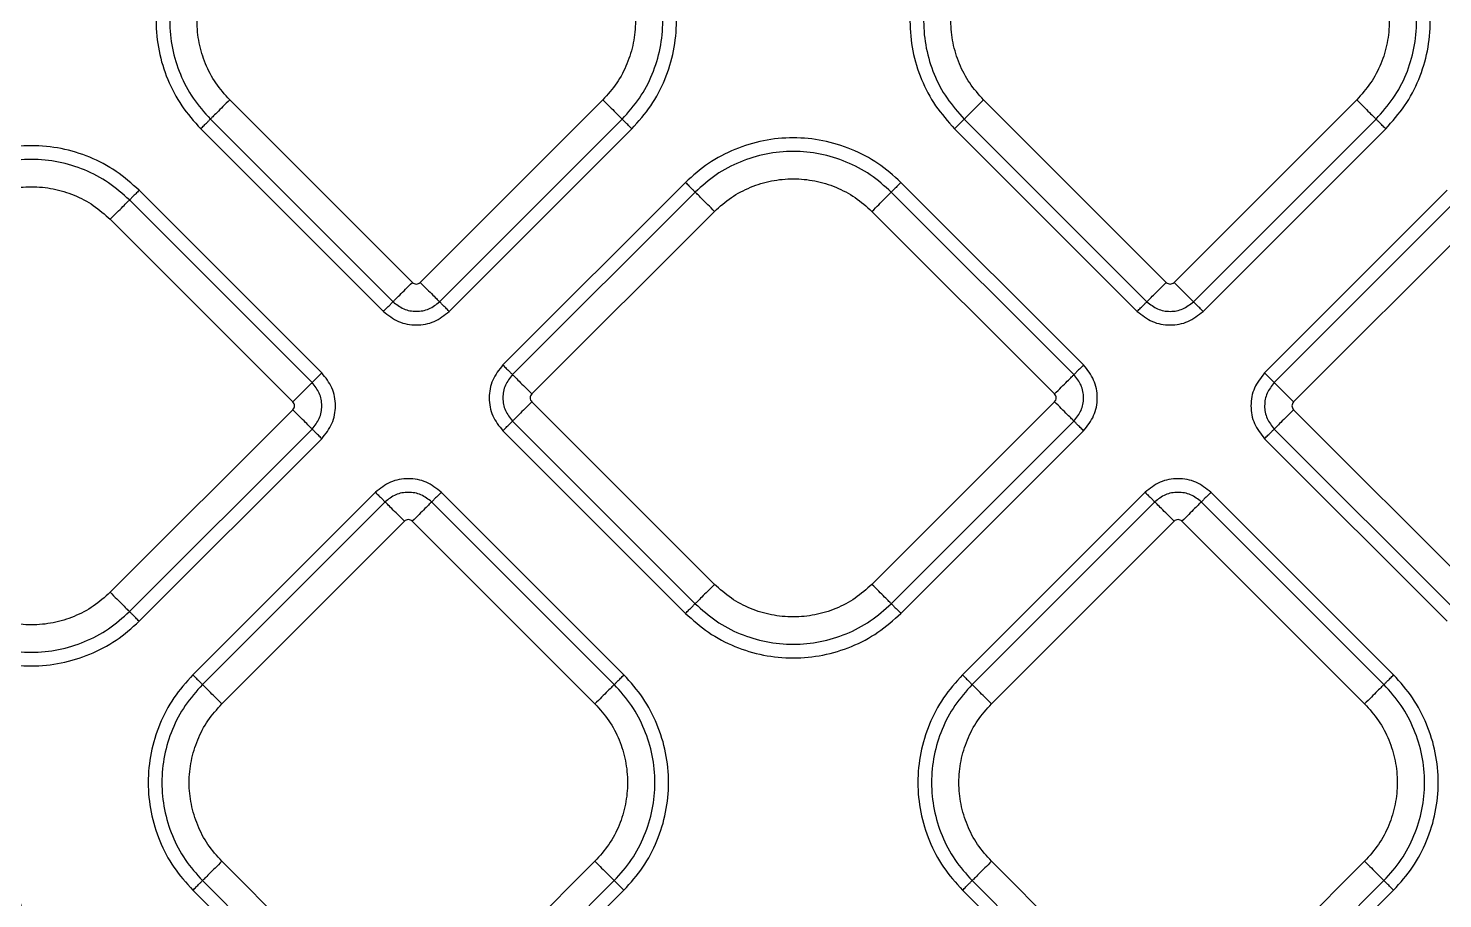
# Model space of a CAD drawing. Extents: x 943 to 1030, y 781 to 934.
# Drawn here: x 981.27 to 986.37, y 835.54 to 838.68 of the extents above; entities that cross this region are included whole.
import ezdxf

# ---------------------------------------------------------------- set-up
doc = ezdxf.new("R2010")
doc.units = 0
doc.header["$MEASUREMENT"] = 0
doc.layers.add('1', color=4, linetype='Continuous')

# ---------------------------------------------------------------- blocks, each defined once
blk = doc.blocks.new('AIRA')
at = {"layer": '1', "color": 3, "linetype": 'Continuous', "lineweight": 25}
for p, q in [((39.474, 34.6015), (38.8152, 35.2603)), ((40.1611, 35.2603), (39.5023, 34.6015)), ((42.1935, 34.6014), (41.5347, 35.2603)), ((42.8806, 35.2603), (42.2218, 34.6014)), ((38.7106, 35.1557), (39.3694, 34.4969)), ((38.7455, 35.1906), (39.4043, 34.5317)), ((39.572, 34.5317), (40.2308, 35.1906)), ((39.6069, 34.4969), (40.2657, 35.1557)), ((41.4649, 35.1905), (42.1238, 34.5317)), ((42.2915, 34.5317), (42.9503, 35.1905)), ((41.4301, 35.1557), (42.0889, 34.4968)), ((42.3264, 34.4968), (42.9852, 35.1557)), ((40.4593, 34.9622), (39.8004, 34.3033)), ((41.8954, 34.3033), (41.2366, 34.9622)), ((39.1474, 34.2748), (38.4885, 34.9337)), ((40.4941, 34.9273), (39.8353, 34.2685)), ((41.8605, 34.2685), (41.2017, 34.9273)), ((43.2072, 34.9337), (42.5484, 34.2748)), ((39.1125, 34.24), (38.4537, 34.8988)), ((39.905, 34.1987), (40.5638, 34.8576)), ((41.132, 34.8576), (41.7908, 34.1987)), ((43.2421, 34.8988), (42.5833, 34.24)), ((38.3839, 34.8291), (39.0428, 34.1702)), ((42.653, 34.1702), (43.3118, 34.8291)), ((39.0428, 34.142), (38.3839, 33.4831)), ((40.5638, 33.5116), (39.905, 34.1705)), ((41.7908, 34.1705), (41.132, 33.5116)), ((43.3118, 33.4831), (42.653, 34.142)), ((39.8353, 34.1007), (40.4941, 33.4419)), ((41.2017, 33.4419), (41.8605, 34.1007)), ((38.4537, 33.4134), (39.1125, 34.0722)), ((38.4885, 33.3785), (39.1474, 34.0374)), ((39.8004, 34.0659), (40.4593, 33.407)), ((41.2366, 33.407), (41.8954, 34.0659)), ((42.5484, 34.0374), (43.2072, 33.3785)), ((42.5833, 34.0722), (43.2421, 33.4134)), ((39.3409, 33.8438), (38.6821, 33.185)), ((40.2372, 33.185), (39.5784, 33.8438)), ((42.1174, 33.8438), (41.4586, 33.185)), ((43.0137, 33.185), (42.3549, 33.8438)), ((39.3758, 33.809), (38.7169, 33.1501)), ((40.2023, 33.1501), (39.5435, 33.809)), ((42.1523, 33.809), (41.4935, 33.1502)), ((42.9788, 33.1502), (42.32, 33.809)), ((38.7867, 33.0804), (39.4455, 33.7392)), ((39.4738, 33.7392), (40.1326, 33.0804)), ((41.5632, 33.0804), (42.222, 33.7393)), ((42.2503, 33.7393), (42.9091, 33.0804)), ((39.4455, 31.8534), (38.7867, 32.5123)), ((40.1326, 32.5123), (39.4738, 31.8534)), ((42.222, 31.8535), (41.5632, 32.5123)), ((42.9091, 32.5123), (42.2503, 31.8535)), ((38.6821, 32.4077), (39.3409, 31.7488)), ((38.7169, 32.4425), (39.3758, 31.7837)), ((39.5435, 31.7837), (40.2023, 32.4425)), ((39.5784, 31.7488), (40.2372, 32.4077)), ((41.4586, 32.4077), (42.1174, 31.7489)), ((41.4935, 32.4426), (42.1523, 31.7837)), ((42.32, 31.7837), (42.9788, 32.4426)), ((42.3549, 31.7489), (43.0137, 32.4077))]:
    blk.add_line(p, q, dxfattribs=at)
for points in [[(38.7106, 35.933), (38.6866, 35.9061), (38.6386, 35.8524), (38.5884, 35.7559), (38.5566, 35.6523), (38.5461, 35.5444), (38.5566, 35.4364), (38.5884, 35.3329), (38.6386, 35.2364), (38.6866, 35.1826), (38.7106, 35.1557)], [(40.2657, 35.1557), (40.2897, 35.1826), (40.3377, 35.2364), (40.3879, 35.3329), (40.4197, 35.4364), (40.4302, 35.5444), (40.4197, 35.6523), (40.3879, 35.7559), (40.3377, 35.8524), (40.2897, 35.9061), (40.2657, 35.933)], [(41.4301, 35.933), (41.4061, 35.9061), (41.3581, 35.8523), (41.3078, 35.7558), (41.2761, 35.6523), (41.2656, 35.5443), (41.2761, 35.4364), (41.3078, 35.3328), (41.3581, 35.2363), (41.4061, 35.1826), (41.4301, 35.1557)], [(42.9852, 35.1557), (43.0092, 35.1826), (43.0572, 35.2363), (43.1074, 35.3328), (43.1391, 35.4364), (43.1497, 35.5443), (43.1391, 35.6523), (43.1074, 35.7558), (43.0572, 35.8523), (43.0092, 35.9061), (42.9852, 35.933)], [(38.7455, 35.8982), (38.7236, 35.8737), (38.6799, 35.8247), (38.6342, 35.7369), (38.6053, 35.6426), (38.5957, 35.5444), (38.6053, 35.4461), (38.6342, 35.3518), (38.6799, 35.264), (38.7236, 35.215), (38.7455, 35.1906)], [(40.2308, 35.1906), (40.2527, 35.215), (40.2964, 35.264), (40.3421, 35.3518), (40.371, 35.4461), (40.3806, 35.5444), (40.371, 35.6426), (40.3421, 35.7369), (40.2964, 35.8247), (40.2527, 35.8737), (40.2308, 35.8982)], [(41.4649, 35.8981), (41.4431, 35.8736), (41.3994, 35.8247), (41.3537, 35.7369), (41.3248, 35.6426), (41.3152, 35.5443), (41.3248, 35.4461), (41.3537, 35.3518), (41.3994, 35.264), (41.4431, 35.215), (41.4649, 35.1905)], [(42.9503, 35.1905), (42.9722, 35.215), (43.0159, 35.264), (43.0616, 35.3518), (43.0905, 35.4461), (43.1001, 35.5443), (43.0905, 35.6426), (43.0616, 35.7369), (43.0159, 35.8247), (42.9722, 35.8736), (42.9503, 35.8981)], [(38.8152, 35.2603), (38.7976, 35.2799), (38.7626, 35.3192), (38.7258, 35.3898), (38.7027, 35.4655), (38.6949, 35.5444), (38.7027, 35.6233), (38.7258, 35.699), (38.7626, 35.7695), (38.7976, 35.8088), (38.8152, 35.8284)], [(40.1611, 35.8284), (40.1787, 35.8088), (40.2137, 35.7695), (40.2505, 35.699), (40.2736, 35.6233), (40.2814, 35.5444), (40.2736, 35.4655), (40.2505, 35.3898), (40.2137, 35.3192), (40.1787, 35.2799), (40.1611, 35.2603)], [(41.5347, 35.2603), (41.5171, 35.2799), (41.4821, 35.3192), (41.4453, 35.3897), (41.4221, 35.4654), (41.4144, 35.5443), (41.4221, 35.6232), (41.4453, 35.6989), (41.4821, 35.7695), (41.5171, 35.8087), (41.5347, 35.8284)], [(42.8806, 35.8284), (42.8981, 35.8087), (42.9332, 35.7695), (42.97, 35.6989), (42.9931, 35.6232), (43.0008, 35.5443), (42.9931, 35.4654), (42.97, 35.3897), (42.9332, 35.3192), (42.8981, 35.2799), (42.8806, 35.2603)], [(38.8152, 35.2603), (38.8069, 35.252), (38.7903, 35.2355), (38.7687, 35.2138), (38.7521, 35.1972), (38.7477, 35.1928), (38.7455, 35.1906)], [(40.1611, 35.2603), (40.1694, 35.252), (40.186, 35.2355), (40.2076, 35.2138), (40.2242, 35.1972), (40.2286, 35.1928), (40.2308, 35.1906)], [(41.5347, 35.2603), (41.5264, 35.252), (41.5098, 35.2354), (41.4882, 35.2138), (41.4716, 35.1972), (41.4672, 35.1928), (41.4649, 35.1905)], [(42.8806, 35.2603), (42.8889, 35.252), (42.9054, 35.2354), (42.9271, 35.2138), (42.9437, 35.1972), (42.9481, 35.1928), (42.9503, 35.1905)], [(38.7106, 35.1557), (38.7147, 35.1599), (38.723, 35.1681), (38.7338, 35.179), (38.7421, 35.1873), (38.7443, 35.1895), (38.7455, 35.1906)], [(40.2657, 35.1557), (40.2616, 35.1599), (40.2533, 35.1681), (40.2425, 35.179), (40.2342, 35.1873), (40.232, 35.1895), (40.2308, 35.1906)], [(41.4301, 35.1557), (41.4342, 35.1598), (41.4425, 35.1681), (41.4533, 35.1789), (41.4616, 35.1872), (41.4638, 35.1894), (41.4649, 35.1905)], [(42.9852, 35.1557), (42.9811, 35.1598), (42.9728, 35.1681), (42.962, 35.1789), (42.9537, 35.1872), (42.9514, 35.1894), (42.9503, 35.1905)], [(41.2366, 34.9622), (41.2097, 34.9862), (41.1559, 35.0341), (41.0594, 35.0844), (40.9559, 35.1161), (40.8479, 35.1267), (40.7399, 35.1161), (40.6364, 35.0844), (40.5399, 35.0341), (40.4861, 34.9862), (40.4593, 34.9622)], [(38.4885, 34.9337), (38.4616, 34.9576), (38.4079, 35.0056), (38.3114, 35.0559), (38.2078, 35.0876), (38.0999, 35.0982), (37.9919, 35.0876), (37.8884, 35.0559), (37.7919, 35.0056), (37.7381, 34.9576), (37.7112, 34.9337)], [(41.2017, 34.9273), (41.1772, 34.9491), (41.1283, 34.9928), (41.0404, 35.0386), (40.9462, 35.0674), (40.8479, 35.077), (40.7496, 35.0674), (40.6554, 35.0386), (40.5675, 34.9928), (40.5186, 34.9491), (40.4941, 34.9273)], [(38.4537, 34.8988), (38.4292, 34.9206), (38.3802, 34.9643), (38.2924, 35.0101), (38.1982, 35.0389), (38.0999, 35.0485), (38.0016, 35.0389), (37.9073, 35.0101), (37.8195, 34.9643), (37.7706, 34.9206), (37.7461, 34.8988)], [(40.4593, 34.9622), (40.4634, 34.958), (40.4717, 34.9497), (40.4825, 34.9389), (40.4908, 34.9306), (40.493, 34.9284), (40.4941, 34.9273)], [(40.5638, 34.8576), (40.5835, 34.8751), (40.6228, 34.9102), (40.6933, 34.9469), (40.769, 34.9701), (40.8479, 34.9778), (40.9268, 34.9701), (41.0025, 34.9469), (41.073, 34.9102), (41.1123, 34.8751), (41.132, 34.8576)], [(41.2366, 34.9622), (41.2324, 34.958), (41.2241, 34.9497), (41.2133, 34.9389), (41.205, 34.9306), (41.2028, 34.9284), (41.2017, 34.9273)], [(37.8158, 34.8291), (37.8355, 34.8466), (37.8748, 34.8817), (37.9453, 34.9184), (38.021, 34.9416), (38.0999, 34.9493), (38.1788, 34.9416), (38.2545, 34.9184), (38.325, 34.8817), (38.3643, 34.8466), (38.3839, 34.8291)], [(38.4885, 34.9337), (38.4844, 34.9295), (38.4761, 34.9212), (38.4653, 34.9104), (38.457, 34.9021), (38.4548, 34.8999), (38.4537, 34.8988)], [(40.5638, 34.8576), (40.5556, 34.8659), (40.539, 34.8824), (40.5174, 34.9041), (40.5008, 34.9207), (40.4963, 34.9251), (40.4941, 34.9273)], [(41.132, 34.8576), (41.1403, 34.8659), (41.1568, 34.8824), (41.1785, 34.9041), (41.1951, 34.9207), (41.1995, 34.9251), (41.2017, 34.9273)], [(38.3839, 34.8291), (38.3922, 34.8373), (38.4088, 34.8539), (38.4304, 34.8756), (38.447, 34.8922), (38.4515, 34.8966), (38.4537, 34.8988)], [(39.4043, 34.5317), (39.4065, 34.534), (39.4109, 34.5384), (39.4275, 34.555), (39.4492, 34.5766), (39.4657, 34.5932), (39.474, 34.6015)], [(39.5023, 34.6015), (39.5106, 34.5932), (39.5271, 34.5766), (39.5488, 34.555), (39.5654, 34.5384), (39.5698, 34.534), (39.572, 34.5317)], [(42.1238, 34.5317), (42.126, 34.5339), (42.1304, 34.5383), (42.147, 34.5549), (42.1687, 34.5766), (42.1852, 34.5932), (42.1935, 34.6014)], [(42.2218, 34.6014), (42.2301, 34.5932), (42.2466, 34.5766), (42.2683, 34.5549), (42.2849, 34.5383), (42.2893, 34.5339), (42.2915, 34.5317)], [(39.3694, 34.4969), (39.3736, 34.501), (39.3818, 34.5093), (39.3927, 34.5201), (39.401, 34.5284), (39.4032, 34.5306), (39.4043, 34.5317)], [(39.6069, 34.4969), (39.6027, 34.501), (39.5945, 34.5093), (39.5836, 34.5201), (39.5753, 34.5284), (39.5731, 34.5306), (39.572, 34.5317)], [(42.0889, 34.4968), (42.0931, 34.501), (42.1013, 34.5093), (42.1122, 34.5201), (42.1205, 34.5284), (42.1227, 34.5306), (42.1238, 34.5317)], [(42.3264, 34.4968), (42.3222, 34.501), (42.3139, 34.5093), (42.3031, 34.5201), (42.2948, 34.5284), (42.2926, 34.5306), (42.2915, 34.5317)], [(39.8004, 34.3033), (39.8046, 34.2992), (39.8128, 34.2909), (39.8237, 34.2801), (39.832, 34.2718), (39.8342, 34.2696), (39.8353, 34.2685)], [(41.8954, 34.3033), (41.8913, 34.2992), (41.883, 34.2909), (41.8721, 34.2801), (41.8639, 34.2718), (41.8616, 34.2696), (41.8605, 34.2685)], [(39.0428, 34.1702), (39.0511, 34.1785), (39.0676, 34.1951), (39.0893, 34.2167), (39.1059, 34.2333), (39.1103, 34.2377), (39.1125, 34.24)], [(39.1125, 34.24), (39.1136, 34.2411), (39.1158, 34.2433), (39.1241, 34.2516), (39.1349, 34.2624), (39.1432, 34.2707), (39.1474, 34.2748)], [(39.8353, 34.2685), (39.8375, 34.2663), (39.8419, 34.2618), (39.8585, 34.2452), (39.8802, 34.2236), (39.8967, 34.207), (39.905, 34.1987)], [(41.7908, 34.1987), (41.7991, 34.207), (41.8156, 34.2236), (41.8373, 34.2452), (41.8539, 34.2618), (41.8583, 34.2663), (41.8605, 34.2685)], [(42.5484, 34.2748), (42.5525, 34.2707), (42.5608, 34.2624), (42.5716, 34.2516), (42.5799, 34.2433), (42.5821, 34.2411), (42.5833, 34.24)], [(42.5833, 34.24), (42.5855, 34.2377), (42.5899, 34.2333), (42.6065, 34.2167), (42.6281, 34.1951), (42.6447, 34.1785), (42.653, 34.1702)], [(33.1846, 31.6708), (33.1887, 31.5623), (33.1969, 31.3454), (33.2629, 31.0255), (33.3671, 30.7166), (33.5115, 30.4241), (33.6927, 30.1529), (33.9077, 29.9077), (34.1529, 29.6927), (34.4241, 29.5115), (34.7166, 29.3672), (35.0255, 29.2624), (35.3454, 29.1988), (35.6708, 29.1774), (35.9962, 29.1988), (36.3161, 29.2624), (36.625, 29.3672), (36.9175, 29.5115), (37.1887, 29.6927), (37.4339, 29.9077), (37.6489, 30.1529), (37.8301, 30.4241), (37.9744, 30.7166), (38.0792, 31.0255), (38.1428, 31.3454), (38.1642, 31.6708), (38.1428, 31.9962), (38.0792, 32.3161), (37.9744, 32.625), (37.8301, 32.9175), (37.6489, 33.1887), (37.4339, 33.4339), (37.1887, 33.6489), (36.9175, 33.8301), (36.625, 33.9744), (36.3161, 34.0792), (35.9962, 34.1428), (35.6708, 34.1642), (35.3454, 34.1428), (35.0255, 34.0792), (34.7166, 33.9744), (34.4241, 33.8301), (34.1529, 33.6489), (33.9077, 33.4339), (33.6927, 33.1887), (33.5115, 32.9175), (33.3671, 32.625), (33.2629, 32.3161), (33.1969, 31.9962), (33.1887, 31.7793), (33.1846, 31.6708)], [(39.1125, 34.0722), (39.1103, 34.0744), (39.1059, 34.0789), (39.0893, 34.0955), (39.0676, 34.1171), (39.0511, 34.1337), (39.0428, 34.142)], [(39.905, 34.1705), (39.8967, 34.1622), (39.8802, 34.1456), (39.8585, 34.124), (39.8419, 34.1074), (39.8375, 34.103), (39.8353, 34.1007)], [(41.8605, 34.1007), (41.8583, 34.103), (41.8539, 34.1074), (41.8373, 34.124), (41.8156, 34.1456), (41.7991, 34.1622), (41.7908, 34.1705)], [(42.653, 34.142), (42.6447, 34.1337), (42.6281, 34.1171), (42.6065, 34.0955), (42.5899, 34.0789), (42.5855, 34.0744), (42.5833, 34.0722)], [(39.8004, 34.0659), (39.8046, 34.07), (39.8128, 34.0783), (39.8237, 34.0891), (39.832, 34.0974), (39.8342, 34.0996), (39.8353, 34.1007)], [(41.8954, 34.0659), (41.8913, 34.07), (41.883, 34.0783), (41.8721, 34.0891), (41.8639, 34.0974), (41.8616, 34.0996), (41.8605, 34.1007)], [(39.1474, 34.0374), (39.1432, 34.0415), (39.1349, 34.0498), (39.1241, 34.0606), (39.1158, 34.0689), (39.1136, 34.0711), (39.1125, 34.0722)], [(42.5484, 34.0374), (42.5525, 34.0415), (42.5608, 34.0498), (42.5716, 34.0606), (42.5799, 34.0689), (42.5821, 34.0711), (42.5833, 34.0722)], [(39.3409, 33.8438), (39.3451, 33.8397), (39.3533, 33.8314), (39.3642, 33.8206), (39.3725, 33.8123), (39.3747, 33.8101), (39.3758, 33.809)], [(39.5784, 33.8438), (39.5742, 33.8397), (39.5659, 33.8314), (39.5551, 33.8206), (39.5468, 33.8123), (39.5446, 33.8101), (39.5435, 33.809)], [(42.1174, 33.8438), (42.1216, 33.8397), (42.1298, 33.8314), (42.1407, 33.8206), (42.149, 33.8123), (42.1512, 33.8101), (42.1523, 33.809)], [(42.3549, 33.8438), (42.3507, 33.8397), (42.3425, 33.8314), (42.3316, 33.8206), (42.3233, 33.8123), (42.3211, 33.8101), (42.32, 33.809)], [(39.4455, 33.7392), (39.4372, 33.7475), (39.4207, 33.7641), (39.399, 33.7857), (39.3824, 33.8023), (39.378, 33.8067), (39.3758, 33.809)], [(39.5435, 33.809), (39.5413, 33.8067), (39.5369, 33.8023), (39.5203, 33.7857), (39.4986, 33.7641), (39.4821, 33.7475), (39.4738, 33.7392)], [(42.222, 33.7393), (42.2137, 33.7475), (42.1972, 33.7641), (42.1755, 33.7858), (42.1589, 33.8023), (42.1545, 33.8068), (42.1523, 33.809)], [(42.32, 33.809), (42.3178, 33.8068), (42.3134, 33.8023), (42.2968, 33.7858), (42.2751, 33.7641), (42.2586, 33.7475), (42.2503, 33.7393)], [(38.3839, 33.4831), (38.3643, 33.4656), (38.325, 33.4305), (38.2545, 33.3938), (38.1788, 33.3706), (38.0999, 33.3629), (38.021, 33.3706), (37.9453, 33.3938), (37.8748, 33.4305), (37.8355, 33.4656), (37.8158, 33.4831)], [(38.3839, 33.4831), (38.3922, 33.4748), (38.4088, 33.4583), (38.4304, 33.4366), (38.447, 33.42), (38.4515, 33.4156), (38.4537, 33.4134)], [(40.5638, 33.5116), (40.5556, 33.5034), (40.539, 33.4868), (40.5174, 33.4651), (40.5008, 33.4485), (40.4963, 33.4441), (40.4941, 33.4419)], [(41.132, 33.5116), (41.1123, 33.4941), (41.073, 33.459), (41.0025, 33.4223), (40.9268, 33.3991), (40.8479, 33.3914), (40.769, 33.3991), (40.6933, 33.4223), (40.6228, 33.459), (40.5835, 33.4941), (40.5638, 33.5116)], [(41.2017, 33.4419), (41.1995, 33.4441), (41.1951, 33.4485), (41.1785, 33.4651), (41.1568, 33.4868), (41.1403, 33.5034), (41.132, 33.5116)], [(40.4593, 33.407), (40.4634, 33.4112), (40.4717, 33.4195), (40.4825, 33.4303), (40.4908, 33.4386), (40.493, 33.4408), (40.4941, 33.4419)], [(40.4941, 33.4419), (40.5186, 33.4201), (40.5675, 33.3764), (40.6554, 33.3306), (40.7496, 33.3018), (40.8479, 33.2922), (40.9462, 33.3018), (41.0404, 33.3306), (41.1283, 33.3764), (41.1772, 33.4201), (41.2017, 33.4419)], [(41.2017, 33.4419), (41.2028, 33.4408), (41.205, 33.4386), (41.2133, 33.4303), (41.2241, 33.4195), (41.2324, 33.4112), (41.2366, 33.407)], [(37.7112, 33.3785), (37.7381, 33.3545), (37.7919, 33.3066), (37.8884, 33.2563), (37.9919, 33.2246), (38.0999, 33.214), (38.2078, 33.2246), (38.3114, 33.2563), (38.4079, 33.3066), (38.4616, 33.3545), (38.4885, 33.3785)], [(37.7461, 33.4134), (37.7706, 33.3916), (37.8195, 33.3479), (37.9073, 33.3021), (38.0016, 33.2733), (38.0999, 33.2637), (38.1982, 33.2733), (38.2924, 33.3021), (38.3802, 33.3479), (38.4292, 33.3916), (38.4537, 33.4134)], [(38.4885, 33.3785), (38.4844, 33.3827), (38.4761, 33.391), (38.4653, 33.4018), (38.457, 33.4101), (38.4548, 33.4123), (38.4537, 33.4134)], [(40.4593, 33.407), (40.4861, 33.3831), (40.5399, 33.3351), (40.6364, 33.2848), (40.7399, 33.2531), (40.8479, 33.2425), (40.9559, 33.2531), (41.0594, 33.2848), (41.1559, 33.3351), (41.2097, 33.3831), (41.2366, 33.407)], [(38.6821, 33.185), (38.6581, 33.1581), (38.6101, 33.1043), (38.5598, 33.0078), (38.5281, 32.9043), (38.5176, 32.7963), (38.5281, 32.6884), (38.5598, 32.5848), (38.6101, 32.4883), (38.6581, 32.4346), (38.6821, 32.4077)], [(38.6821, 33.185), (38.6862, 33.1808), (38.6945, 33.1726), (38.7053, 33.1617), (38.7136, 33.1534), (38.7158, 33.1512), (38.7169, 33.1501)], [(40.2023, 33.1501), (40.2034, 33.1512), (40.2057, 33.1534), (40.214, 33.1617), (40.2248, 33.1726), (40.2331, 33.1808), (40.2372, 33.185)], [(40.2372, 32.4077), (40.2612, 32.4346), (40.3092, 32.4883), (40.3594, 32.5848), (40.3911, 32.6884), (40.4017, 32.7963), (40.3911, 32.9043), (40.3594, 33.0078), (40.3092, 33.1043), (40.2612, 33.1581), (40.2372, 33.185)], [(41.4586, 33.185), (41.4346, 33.1581), (41.3866, 33.1044), (41.3364, 33.0079), (41.3046, 32.9043), (41.2941, 32.7964), (41.3046, 32.6884), (41.3364, 32.5849), (41.3866, 32.4884), (41.4346, 32.4346), (41.4586, 32.4077)], [(41.4586, 33.185), (41.4627, 33.1809), (41.471, 33.1726), (41.4818, 33.1618), (41.4901, 33.1535), (41.4923, 33.1513), (41.4935, 33.1502)], [(42.9788, 33.1502), (42.98, 33.1513), (42.9822, 33.1535), (42.9905, 33.1618), (43.0013, 33.1726), (43.0096, 33.1809), (43.0137, 33.185)], [(43.0137, 32.4077), (43.0377, 32.4346), (43.0857, 32.4884), (43.1359, 32.5849), (43.1677, 32.6884), (43.1782, 32.7964), (43.1677, 32.9043), (43.1359, 33.0079), (43.0857, 33.1044), (43.0377, 33.1581), (43.0137, 33.185)], [(38.7169, 33.1501), (38.6951, 33.1256), (38.6514, 33.0767), (38.6057, 32.9889), (38.5768, 32.8946), (38.5672, 32.7963), (38.5768, 32.6981), (38.6057, 32.6038), (38.6514, 32.516), (38.6951, 32.467), (38.7169, 32.4425)], [(38.7867, 33.0804), (38.7784, 33.0887), (38.7618, 33.1052), (38.7402, 33.1269), (38.7236, 33.1435), (38.7192, 33.1479), (38.7169, 33.1501)], [(40.2023, 33.1501), (40.2001, 33.1479), (40.1957, 33.1435), (40.1791, 33.1269), (40.1574, 33.1052), (40.1409, 33.0887), (40.1326, 33.0804)], [(40.2023, 32.4425), (40.2242, 32.467), (40.2679, 32.516), (40.3136, 32.6038), (40.3425, 32.6981), (40.3521, 32.7963), (40.3425, 32.8946), (40.3136, 32.9889), (40.2679, 33.0767), (40.2242, 33.1256), (40.2023, 33.1501)], [(41.4935, 33.1502), (41.4716, 33.1257), (41.4279, 33.0767), (41.3822, 32.9889), (41.3533, 32.8946), (41.3437, 32.7964), (41.3533, 32.6981), (41.3822, 32.6038), (41.4279, 32.516), (41.4716, 32.467), (41.4935, 32.4426)], [(41.5632, 33.0804), (41.5549, 33.0887), (41.5383, 33.1053), (41.5167, 33.1269), (41.5001, 33.1435), (41.4957, 33.1479), (41.4935, 33.1502)], [(42.9788, 33.1502), (42.9766, 33.1479), (42.9722, 33.1435), (42.9556, 33.1269), (42.934, 33.1053), (42.9174, 33.0887), (42.9091, 33.0804)], [(42.9788, 32.4426), (43.0007, 32.467), (43.0444, 32.516), (43.0901, 32.6038), (43.119, 32.6981), (43.1286, 32.7964), (43.119, 32.8946), (43.0901, 32.9889), (43.0444, 33.0767), (43.0007, 33.1257), (42.9788, 33.1502)], [(38.7867, 32.5123), (38.7691, 32.5319), (38.7341, 32.5712), (38.6973, 32.6417), (38.6741, 32.7174), (38.6664, 32.7963), (38.6741, 32.8752), (38.6973, 32.9509), (38.7341, 33.0215), (38.7691, 33.0607), (38.7867, 33.0804)], [(40.1326, 33.0804), (40.1501, 33.0607), (40.1852, 33.0215), (40.222, 32.9509), (40.2451, 32.8752), (40.2528, 32.7963), (40.2451, 32.7174), (40.222, 32.6417), (40.1852, 32.5712), (40.1501, 32.5319), (40.1326, 32.5123)], [(41.5632, 32.5123), (41.5456, 32.5319), (41.5106, 32.5712), (41.4738, 32.6418), (41.4507, 32.7175), (41.4429, 32.7964), (41.4507, 32.8753), (41.4738, 32.951), (41.5106, 33.0215), (41.5456, 33.0608), (41.5632, 33.0804)], [(42.9091, 33.0804), (42.9267, 33.0608), (42.9617, 33.0215), (42.9985, 32.951), (43.0216, 32.8753), (43.0294, 32.7964), (43.0216, 32.7175), (42.9985, 32.6418), (42.9617, 32.5712), (42.9267, 32.5319), (42.9091, 32.5123)], [(38.7867, 32.5123), (38.7784, 32.504), (38.7618, 32.4874), (38.7402, 32.4658), (38.7236, 32.4492), (38.7192, 32.4448), (38.7169, 32.4425)], [(40.1326, 32.5123), (40.1409, 32.504), (40.1574, 32.4874), (40.1791, 32.4658), (40.1957, 32.4492), (40.2001, 32.4448), (40.2023, 32.4425)], [(41.5632, 32.5123), (41.5549, 32.504), (41.5383, 32.4875), (41.5167, 32.4658), (41.5001, 32.4492), (41.4957, 32.4448), (41.4935, 32.4426)], [(42.9091, 32.5123), (42.9174, 32.504), (42.934, 32.4875), (42.9556, 32.4658), (42.9722, 32.4492), (42.9766, 32.4448), (42.9788, 32.4426)], [(38.6821, 32.4077), (38.6862, 32.4118), (38.6945, 32.4201), (38.7053, 32.4309), (38.7136, 32.4392), (38.7158, 32.4414), (38.7169, 32.4425)], [(40.2372, 32.4077), (40.2331, 32.4118), (40.2248, 32.4201), (40.214, 32.4309), (40.2057, 32.4392), (40.2034, 32.4414), (40.2023, 32.4425)], [(41.4586, 32.4077), (41.4627, 32.4119), (41.471, 32.4201), (41.4818, 32.431), (41.4901, 32.4393), (41.4923, 32.4415), (41.4935, 32.4426)], [(43.0137, 32.4077), (43.0096, 32.4119), (43.0013, 32.4201), (42.9905, 32.431), (42.9822, 32.4393), (42.98, 32.4415), (42.9788, 32.4426)]]:
    blk.add_open_spline(points, degree=3, dxfattribs=at)
for points, knots in [([(39.474, 34.6015), (39.4761, 34.5998), (39.4802, 34.5965), (39.4881, 34.5951), (39.4961, 34.5965), (39.5002, 34.5998), (39.5023, 34.6015)], [0, 0, 0, 0, 0.25001, 0.5, 0.74999, 1, 1, 1, 1]), ([(42.1935, 34.6014), (42.1956, 34.5998), (42.1997, 34.5965), (42.2076, 34.5951), (42.2156, 34.5965), (42.2197, 34.5998), (42.2218, 34.6014)], [0, 0, 0, 0, 0.25001, 0.5, 0.74999, 1, 1, 1, 1]), ([(39.3694, 34.4969), (39.3868, 34.4831), (39.4216, 34.4557), (39.4882, 34.4437), (39.5549, 34.4557), (39.5895, 34.4832), (39.6069, 34.4969)], [0, 0, 0, 0, 0.250225, 0.500436, 0.750211, 1, 1, 1, 1]), ([(39.4043, 34.5317), (39.4165, 34.5221), (39.4411, 34.5027), (39.4881, 34.4942), (39.5353, 34.5026), (39.5598, 34.522), (39.572, 34.5317)], [0, 0, 0, 0, 0.249635, 0.500178, 0.750078, 1, 1, 1, 1]), ([(42.0889, 34.4968), (42.1063, 34.4831), (42.141, 34.4556), (42.2077, 34.4437), (42.2744, 34.4557), (42.309, 34.4831), (42.3264, 34.4968)], [0, 0, 0, 0, 0.250225, 0.500436, 0.750211, 1, 1, 1, 1]), ([(42.1238, 34.5317), (42.136, 34.522), (42.1606, 34.5026), (42.2076, 34.4941), (42.2548, 34.5026), (42.2792, 34.522), (42.2915, 34.5317)], [0, 0, 0, 0, 0.249635, 0.500178, 0.750078, 1, 1, 1, 1]), ([(39.8004, 34.3033), (39.7867, 34.2859), (39.7592, 34.2512), (39.7473, 34.1845), (39.7592, 34.1179), (39.7867, 34.0832), (39.8004, 34.0659)], [0, 0, 0, 0, 0.250225, 0.500436, 0.750211, 1, 1, 1, 1]), ([(41.8954, 34.0659), (41.9091, 34.0833), (41.9366, 34.118), (41.9486, 34.1847), (41.9366, 34.2513), (41.9091, 34.286), (41.8954, 34.3033)], [0, 0, 0, 0, 0.250225, 0.500436, 0.750211, 1, 1, 1, 1]), ([(39.1125, 34.0722), (39.1222, 34.0845), (39.1416, 34.109), (39.1501, 34.1561), (39.1416, 34.2032), (39.1222, 34.2277), (39.1125, 34.24)], [0, 0, 0, 0, 0.249635, 0.500178, 0.750078, 1, 1, 1, 1]), ([(39.1474, 34.0374), (39.1611, 34.0547), (39.1886, 34.0895), (39.2005, 34.1562), (39.1885, 34.2228), (39.1611, 34.2575), (39.1474, 34.2748)], [0, 0, 0, 0, 0.2502254, 0.5004363, 0.7502109, 1, 1, 1, 1]), ([(39.8353, 34.2685), (39.8256, 34.2562), (39.8062, 34.2317), (39.7977, 34.1846), (39.8062, 34.1375), (39.8256, 34.113), (39.8353, 34.1007)], [0, 0, 0, 0, 0.249635, 0.500178, 0.750078, 1, 1, 1, 1]), ([(41.8605, 34.1007), (41.8702, 34.113), (41.8896, 34.1375), (41.8981, 34.1846), (41.8896, 34.2317), (41.8702, 34.2562), (41.8605, 34.2685)], [0, 0, 0, 0, 0.249635, 0.500178, 0.750078, 1, 1, 1, 1]), ([(42.5484, 34.2748), (42.5347, 34.2574), (42.5072, 34.2227), (42.4952, 34.156), (42.5072, 34.0894), (42.5347, 34.0547), (42.5484, 34.0374)], [0, 0, 0, 0, 0.250225, 0.500436, 0.750211, 1, 1, 1, 1]), ([(42.5833, 34.24), (42.5736, 34.2277), (42.5542, 34.2032), (42.5457, 34.1561), (42.5541, 34.109), (42.5735, 34.0845), (42.5833, 34.0722)], [0, 0, 0, 0, 0.2496354, 0.5001783, 0.7500779, 1, 1, 1, 1]), ([(39.905, 34.1987), (39.9034, 34.1967), (39.9001, 34.1925), (39.8987, 34.1846), (39.9001, 34.1767), (39.9034, 34.1725), (39.905, 34.1705)], [0, 0, 0, 0, 0.25001, 0.5, 0.74999, 1, 1, 1, 1]), ([(41.7908, 34.1705), (41.7925, 34.1725), (41.7957, 34.1767), (41.7971, 34.1846), (41.7957, 34.1925), (41.7925, 34.1967), (41.7908, 34.1987)], [0, 0, 0, 0, 0.25001, 0.5, 0.74999, 1, 1, 1, 1]), ([(39.0428, 34.142), (39.0444, 34.144), (39.0477, 34.1481), (39.0491, 34.1561), (39.0477, 34.164), (39.0444, 34.1682), (39.0428, 34.1702)], [0, 0, 0, 0, 0.25001, 0.5, 0.74999, 1, 1, 1, 1]), ([(42.653, 34.1702), (42.6513, 34.1682), (42.6481, 34.164), (42.6467, 34.1561), (42.6481, 34.1481), (42.6513, 34.144), (42.653, 34.142)], [0, 0, 0, 0, 0.25001, 0.5, 0.74999, 1, 1, 1, 1]), ([(39.5784, 33.8438), (39.561, 33.8576), (39.5262, 33.885), (39.4596, 33.897), (39.3929, 33.885), (39.3583, 33.8575), (39.3409, 33.8438)], [0, 0, 0, 0, 0.250225, 0.500436, 0.750211, 1, 1, 1, 1]), ([(42.3549, 33.8438), (42.3375, 33.8576), (42.3027, 33.8851), (42.2361, 33.897), (42.1694, 33.885), (42.1348, 33.8576), (42.1174, 33.8438)], [0, 0, 0, 0, 0.2502254, 0.5004363, 0.7502109, 1, 1, 1, 1]), ([(39.5435, 33.809), (39.5313, 33.8186), (39.5067, 33.838), (39.4596, 33.8465), (39.4125, 33.8381), (39.388, 33.8187), (39.3758, 33.809)], [0, 0, 0, 0, 0.249635, 0.500178, 0.750078, 1, 1, 1, 1]), ([(42.32, 33.809), (42.3078, 33.8187), (42.2832, 33.8381), (42.2361, 33.8465), (42.189, 33.8381), (42.1645, 33.8187), (42.1523, 33.809)], [0, 0, 0, 0, 0.249635, 0.500178, 0.750078, 1, 1, 1, 1]), ([(39.4738, 33.7392), (39.4717, 33.7409), (39.4676, 33.7442), (39.4596, 33.7456), (39.4517, 33.7442), (39.4476, 33.7409), (39.4455, 33.7392)], [0, 0, 0, 0, 0.25001, 0.5, 0.74999, 1, 1, 1, 1]), ([(42.2503, 33.7393), (42.2482, 33.7409), (42.2441, 33.7442), (42.2361, 33.7456), (42.2282, 33.7442), (42.2241, 33.7409), (42.222, 33.7393)], [0, 0, 0, 0, 0.25001, 0.5, 0.74999, 1, 1, 1, 1])]:
    blk.add_open_spline(points, degree=3, knots=knots, dxfattribs=at)

msp = doc.modelspace()

# ---------------------------------------------------------------- block references
at = {"layer": '1'}
msp.add_blockref('AIRA', (943.1775, 803.1658), dxfattribs=at)

doc.saveas('drawing.dxf')
